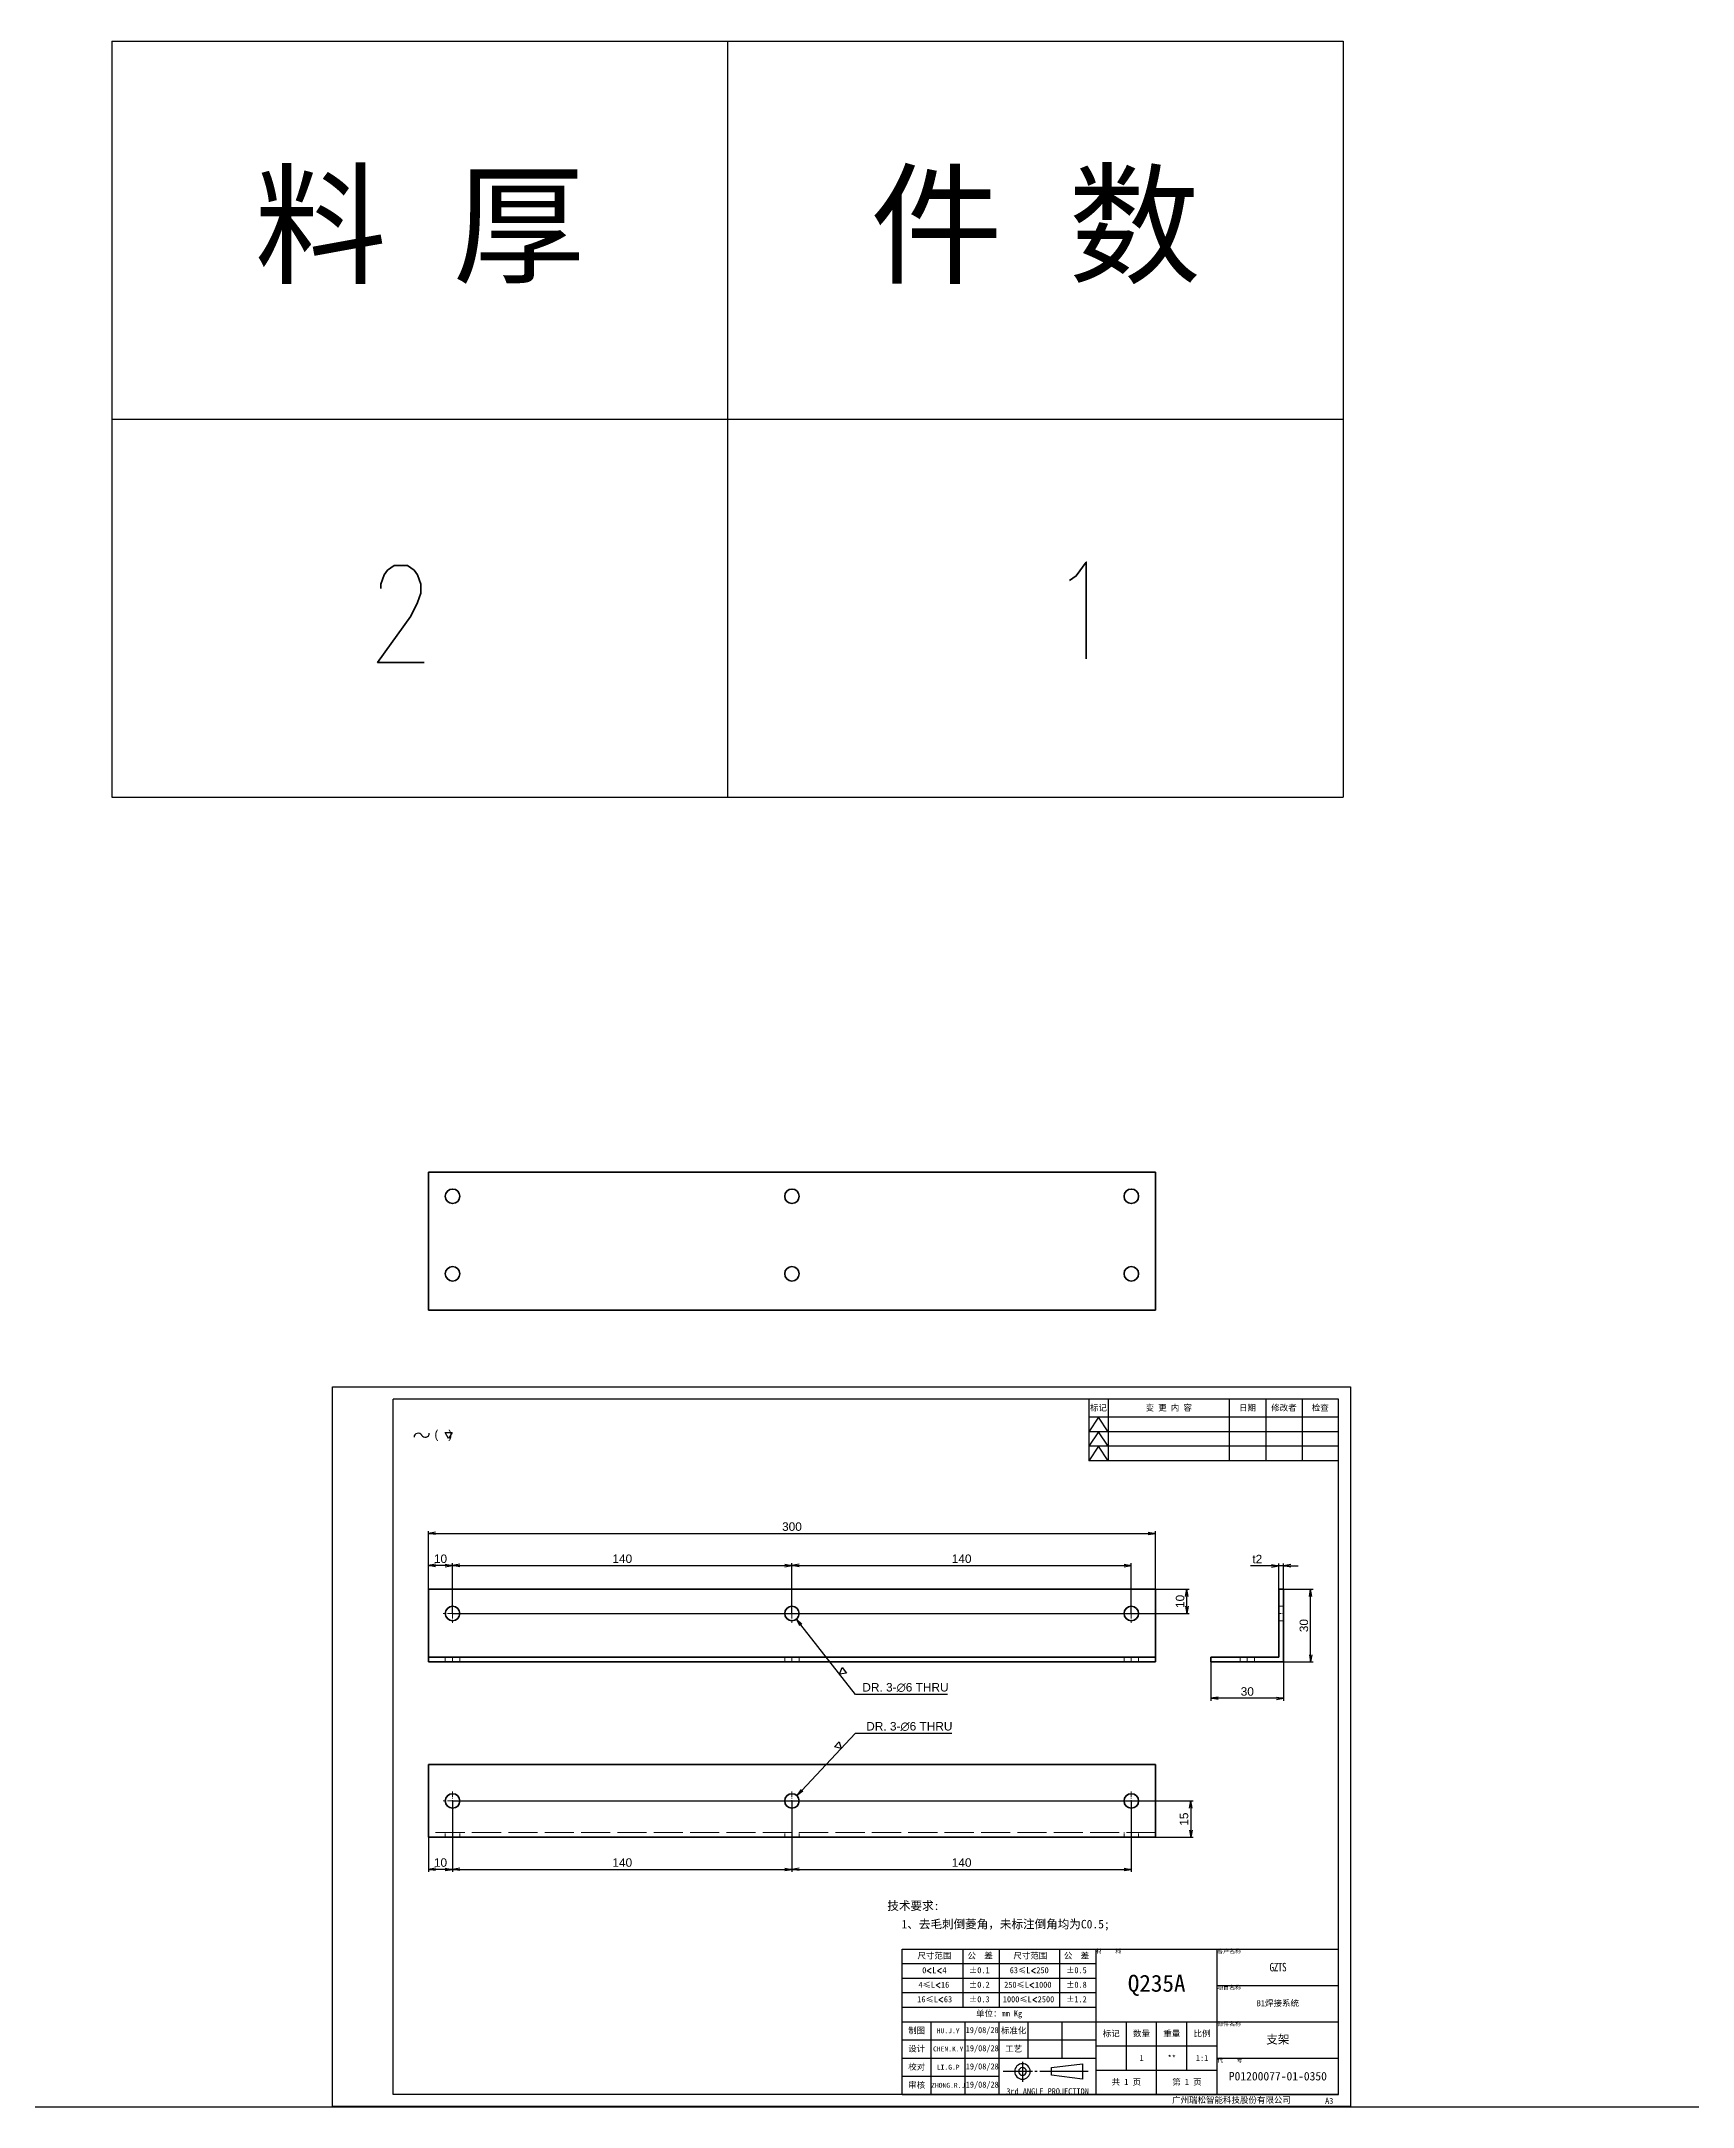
# Model space of a CAD drawing. Header units: millimetres. Extents: x -1727 to 307751, y -105919 to 6637.
# Drawn here: x 15431 to 16112, y -21091 to -20238 of the extents above; entities that cross this region are included whole.
import ezdxf
from ezdxf.enums import TextEntityAlignment as Align

# ---------------------------------------------------------------- set-up
doc = ezdxf.new("R2010")
doc.units = ezdxf.units.MM
for name, pattern in [('CENTER-HOKUTO', [23, 20, -1, 1, -1]), ('DASHDOT', [18.5, 12, -3, 0.5, -3]), ('DASHED', [15, 12, -3]), ('HIDDEN-HOKUTO', [3.8, 2.5, -1.3])]:
    doc.linetypes.add(name, pattern=pattern)
doc.layers.add('A3', color=7, linetype='Continuous', plot=False)
for name, color, linetype in [('AM_7', 2, 'CENTER-HOKUTO'), ('AM_HID', 1, 'HIDDEN-HOKUTO'), ('AM_VIS', 7, 'Continuous'), ('TITLE_FRAME', 7, 'Continuous'), ('WORD_DIM', 253, 'Continuous')]:
    doc.layers.add(name, color=color, linetype=linetype)
doc.layers.add('SOLID LINE', color=7, linetype='Continuous', lineweight=30)
doc.styles.add('DIM', font='txt.shx', dxfattribs={"width": 0.8, "bigfont": 'bigfont.shx'})
doc.styles.get("Standard").update_dxf_attribs({"font": 'arial.ttf'})
doc.dimstyles.new('STANDARD1-1', dxfattribs={"dimtxt": 3.5, "dimasz": 3, "dimexe": 1, "dimexo": 0, "dimgap": 1, "dimtad": 3, "dimdsep": 46, "dimtxsty": 'Standard', "dimblk1": 'OPEN', "dimblk2": 'OPEN', "dimsah": 1, "dimcen": 0, "dimclrd": 256, "dimclre": 256, "dimclrt": 3, "dimazin": 2, "dimtfac": 1, "dimtmove": 0, "dimatfit": 3, "dimldrblk": 'OPEN', "dimfxl": 0, "dimtolj": 1, "dimlwd": 25, "dimlwe": 25, "dimarcsym": 0})
doc.dimstyles.new('STANDARD1-1$3', dxfattribs={"dimtxt": 3.5, "dimasz": 3, "dimexe": 1, "dimexo": 0, "dimgap": 1, "dimtad": 3, "dimtoh": 1, "dimdsep": 46, "dimtxsty": 'Standard', "dimblk1": 'OPEN', "dimblk2": 'OPEN', "dimsah": 1, "dimcen": 0, "dimclrd": 256, "dimclre": 256, "dimclrt": 3, "dimazin": 2, "dimtfac": 1, "dimtmove": 0, "dimatfit": 3, "dimldrblk": 'OPEN', "dimfxl": 0, "dimtolj": 1, "dimlwd": 25, "dimlwe": 25, "dimarcsym": 0})

# ---------------------------------------------------------------- blocks, each defined once
blk = doc.blocks.new('_OPEN')
at = {"color": 0}
for p, q in [((-1, 0.17), (0, 0)), ((-1, -0.17), (0, 0)), ((0, 0), (-1, 0))]:
    blk.add_line(p, q, dxfattribs=at)
blk = doc.blocks.new('*D807')
at = {"layer": 'DEFPOINTS', "color": 0, "linetype": 'Continuous', "ltscale": 5, "transparency": 16777216}
for p in [(15890.23, -20854.03), (15590.23, -20877.08), (15890.23, -20877.08)]:
    blk.add_point(p, dxfattribs=at)
at = {"layer": 'WORD_DIM', "linetype": 'Continuous', "lineweight": 25, "ltscale": 5, "transparency": 16777216}
for p, q in [((15590.23, -20877.08), (15590.23, -20853.03)), ((15593.23, -20854.03), (15887.23, -20854.03)), ((15890.23, -20877.08), (15890.23, -20853.03))]:
    blk.add_line(p, q, dxfattribs=at)
at = {"layer": 'WORD_DIM', "linetype": 'Continuous', "lineweight": 25, "ltscale": 5, "transparency": 16777216, "xscale": 3, "yscale": 3, "zscale": 3, "rotation": 180}
blk.add_blockref('_OPEN', (15590.23, -20854.03), dxfattribs=at)
at = {"layer": 'WORD_DIM', "linetype": 'Continuous', "lineweight": 25, "ltscale": 5, "transparency": 16777216, "xscale": 3, "yscale": 3, "zscale": 3}
blk.add_blockref('_OPEN', (15890.23, -20854.03), dxfattribs=at)
at = {"layer": 'WORD_DIM', "color": 3, "linetype": 'Continuous', "ltscale": 5, "transparency": 16777216, "insert": (15740.23, -20851.24), "char_height": 3.5, "attachment_point": 5}
blk.add_mtext('\\A1;300', dxfattribs=at)
blk = doc.blocks.new('*D808')
at = {"layer": 'DEFPOINTS', "color": 0, "linetype": 'Continuous', "ltscale": 5, "transparency": 16777216}
for p in [(15590.23, -20867.28), (15590.23, -20881.84), (15600.23, -20887.08)]:
    blk.add_point(p, dxfattribs=at)
at = {"layer": 'WORD_DIM', "linetype": 'Continuous', "lineweight": 25, "ltscale": 5, "transparency": 16777216}
for p, q in [((15590.23, -20881.84), (15590.23, -20866.28)), ((15600.23, -20887.08), (15600.23, -20866.28)), ((15597.23, -20867.28), (15593.23, -20867.28))]:
    blk.add_line(p, q, dxfattribs=at)
at = {"layer": 'WORD_DIM', "linetype": 'Continuous', "lineweight": 25, "ltscale": 5, "transparency": 16777216, "xscale": 3, "yscale": 3, "zscale": 3, "rotation": 180}
blk.add_blockref('_OPEN', (15590.23, -20867.28), dxfattribs=at)
at = {"layer": 'WORD_DIM', "linetype": 'Continuous', "lineweight": 25, "ltscale": 5, "transparency": 16777216, "xscale": 3, "yscale": 3, "zscale": 3}
blk.add_blockref('_OPEN', (15600.23, -20867.28), dxfattribs=at)
at = {"layer": 'WORD_DIM', "color": 3, "linetype": 'Continuous', "ltscale": 5, "transparency": 16777216, "insert": (15595.23, -20864.5), "char_height": 3.5, "attachment_point": 5}
blk.add_mtext('\\A1;10', dxfattribs=at)
blk = doc.blocks.new('*D809')
at = {"layer": 'DEFPOINTS', "color": 0, "linetype": 'Continuous', "ltscale": 5, "transparency": 16777216}
for p in [(15740.23, -20867.28), (15600.23, -20887.08), (15740.23, -20887.08)]:
    blk.add_point(p, dxfattribs=at)
at = {"layer": 'WORD_DIM', "linetype": 'Continuous', "lineweight": 25, "ltscale": 5, "transparency": 16777216}
for p, q in [((15600.23, -20887.08), (15600.23, -20866.28)), ((15740.23, -20887.08), (15740.23, -20866.28)), ((15603.23, -20867.28), (15737.23, -20867.28))]:
    blk.add_line(p, q, dxfattribs=at)
at = {"layer": 'WORD_DIM', "linetype": 'Continuous', "lineweight": 25, "ltscale": 5, "transparency": 16777216, "xscale": 3, "yscale": 3, "zscale": 3, "rotation": 180}
blk.add_blockref('_OPEN', (15600.23, -20867.28), dxfattribs=at)
at = {"layer": 'WORD_DIM', "linetype": 'Continuous', "lineweight": 25, "ltscale": 5, "transparency": 16777216, "xscale": 3, "yscale": 3, "zscale": 3}
blk.add_blockref('_OPEN', (15740.23, -20867.28), dxfattribs=at)
at = {"layer": 'WORD_DIM', "color": 3, "linetype": 'Continuous', "ltscale": 5, "transparency": 16777216, "insert": (15670.23, -20864.5), "char_height": 3.5, "attachment_point": 5}
blk.add_mtext('\\A1;140', dxfattribs=at)
blk = doc.blocks.new('*D810')
at = {"layer": 'DEFPOINTS', "color": 0, "linetype": 'Continuous', "ltscale": 5, "transparency": 16777216}
for p in [(15880.23, -20867.28), (15740.23, -20887.08), (15880.23, -20887.08)]:
    blk.add_point(p, dxfattribs=at)
at = {"layer": 'WORD_DIM', "linetype": 'Continuous', "lineweight": 25, "ltscale": 5, "transparency": 16777216}
for p, q in [((15740.23, -20887.08), (15740.23, -20866.28)), ((15880.23, -20887.08), (15880.23, -20866.28)), ((15743.23, -20867.28), (15877.23, -20867.28))]:
    blk.add_line(p, q, dxfattribs=at)
at = {"layer": 'WORD_DIM', "linetype": 'Continuous', "lineweight": 25, "ltscale": 5, "transparency": 16777216, "xscale": 3, "yscale": 3, "zscale": 3, "rotation": 180}
blk.add_blockref('_OPEN', (15740.23, -20867.28), dxfattribs=at)
at = {"layer": 'WORD_DIM', "linetype": 'Continuous', "lineweight": 25, "ltscale": 5, "transparency": 16777216, "xscale": 3, "yscale": 3, "zscale": 3}
blk.add_blockref('_OPEN', (15880.23, -20867.28), dxfattribs=at)
at = {"layer": 'WORD_DIM', "color": 3, "linetype": 'Continuous', "ltscale": 5, "transparency": 16777216, "insert": (15810.23, -20864.5), "char_height": 3.5, "attachment_point": 5}
blk.add_mtext('\\A1;140', dxfattribs=at)
blk = doc.blocks.new('*D811')
at = {"layer": 'DEFPOINTS', "color": 0, "linetype": 'Continuous', "ltscale": 5, "transparency": 16777216}
for p in [(15890.23, -20877.08), (15903.14, -20877.08), (15600.23, -20887.08)]:
    blk.add_point(p, dxfattribs=at)
at = {"layer": 'WORD_DIM', "linetype": 'Continuous', "lineweight": 25, "ltscale": 5, "transparency": 16777216}
for p, q in [((15890.23, -20877.08), (15904.14, -20877.08)), ((15903.14, -20884.08), (15903.14, -20880.08)), ((15600.23, -20887.08), (15904.14, -20887.08))]:
    blk.add_line(p, q, dxfattribs=at)
at = {"layer": 'WORD_DIM', "linetype": 'Continuous', "lineweight": 25, "ltscale": 5, "transparency": 16777216, "xscale": 3, "yscale": 3, "zscale": 3}
for p, rotation in [((15903.14, -20877.08), 90), ((15903.14, -20887.08), 270)]:
    blk.add_blockref('_OPEN', p, dxfattribs=dict(at, rotation=rotation))
at = {"layer": 'WORD_DIM', "color": 3, "linetype": 'Continuous', "ltscale": 5, "transparency": 16777216, "insert": (15900.35, -20882.08), "char_height": 3.5, "attachment_point": 5, "rotation": 90}
blk.add_mtext('\\A1;10', dxfattribs=at)
blk = doc.blocks.new('*D812')
at = {"layer": 'DEFPOINTS', "color": 0, "linetype": 'Continuous', "ltscale": 5, "transparency": 16777216}
for p in [(15600.23, -20964.44), (15590.23, -20977.05), (15590.23, -20992.67)]:
    blk.add_point(p, dxfattribs=at)
at = {"layer": 'WORD_DIM', "linetype": 'Continuous', "lineweight": 25, "ltscale": 5, "transparency": 16777216}
for p, q in [((15600.23, -20964.44), (15600.23, -20993.67)), ((15590.23, -20977.05), (15590.23, -20993.67)), ((15597.23, -20992.67), (15593.23, -20992.67))]:
    blk.add_line(p, q, dxfattribs=at)
at = {"layer": 'WORD_DIM', "linetype": 'Continuous', "lineweight": 25, "ltscale": 5, "transparency": 16777216, "xscale": 3, "yscale": 3, "zscale": 3, "rotation": 180}
blk.add_blockref('_OPEN', (15590.23, -20992.67), dxfattribs=at)
at = {"layer": 'WORD_DIM', "linetype": 'Continuous', "lineweight": 25, "ltscale": 5, "transparency": 16777216, "xscale": 3, "yscale": 3, "zscale": 3}
blk.add_blockref('_OPEN', (15600.23, -20992.67), dxfattribs=at)
at = {"layer": 'WORD_DIM', "color": 3, "linetype": 'Continuous', "ltscale": 5, "transparency": 16777216, "insert": (15595.23, -20989.88), "char_height": 3.5, "attachment_point": 5}
blk.add_mtext('\\A1;10', dxfattribs=at)
blk = doc.blocks.new('*D813')
at = {"layer": 'DEFPOINTS', "color": 0, "linetype": 'Continuous', "ltscale": 5, "transparency": 16777216}
for p in [(15600.23, -20964.44), (15740.23, -20964.44), (15740.23, -20992.67)]:
    blk.add_point(p, dxfattribs=at)
at = {"layer": 'WORD_DIM', "linetype": 'Continuous', "lineweight": 25, "ltscale": 5, "transparency": 16777216}
for p, q in [((15600.23, -20964.44), (15600.23, -20993.67)), ((15740.23, -20964.44), (15740.23, -20993.67)), ((15603.23, -20992.67), (15737.23, -20992.67))]:
    blk.add_line(p, q, dxfattribs=at)
at = {"layer": 'WORD_DIM', "linetype": 'Continuous', "lineweight": 25, "ltscale": 5, "transparency": 16777216, "xscale": 3, "yscale": 3, "zscale": 3, "rotation": 180}
blk.add_blockref('_OPEN', (15600.23, -20992.67), dxfattribs=at)
at = {"layer": 'WORD_DIM', "linetype": 'Continuous', "lineweight": 25, "ltscale": 5, "transparency": 16777216, "xscale": 3, "yscale": 3, "zscale": 3}
blk.add_blockref('_OPEN', (15740.23, -20992.67), dxfattribs=at)
at = {"layer": 'WORD_DIM', "color": 3, "linetype": 'Continuous', "ltscale": 5, "transparency": 16777216, "insert": (15670.23, -20989.88), "char_height": 3.5, "attachment_point": 5}
blk.add_mtext('\\A1;140', dxfattribs=at)
blk = doc.blocks.new('*D814')
at = {"layer": 'DEFPOINTS', "color": 0, "linetype": 'Continuous', "ltscale": 5, "transparency": 16777216}
for p in [(15740.23, -20964.44), (15880.23, -20964.44), (15880.23, -20992.67)]:
    blk.add_point(p, dxfattribs=at)
at = {"layer": 'WORD_DIM', "linetype": 'Continuous', "lineweight": 25, "ltscale": 5, "transparency": 16777216}
for p, q in [((15740.23, -20964.44), (15740.23, -20993.67)), ((15880.23, -20964.44), (15880.23, -20993.67)), ((15743.23, -20992.67), (15877.23, -20992.67))]:
    blk.add_line(p, q, dxfattribs=at)
at = {"layer": 'WORD_DIM', "linetype": 'Continuous', "lineweight": 25, "ltscale": 5, "transparency": 16777216, "xscale": 3, "yscale": 3, "zscale": 3, "rotation": 180}
blk.add_blockref('_OPEN', (15740.23, -20992.67), dxfattribs=at)
at = {"layer": 'WORD_DIM', "linetype": 'Continuous', "lineweight": 25, "ltscale": 5, "transparency": 16777216, "xscale": 3, "yscale": 3, "zscale": 3}
blk.add_blockref('_OPEN', (15880.23, -20992.67), dxfattribs=at)
at = {"layer": 'WORD_DIM', "color": 3, "linetype": 'Continuous', "ltscale": 5, "transparency": 16777216, "insert": (15810.23, -20989.88), "char_height": 3.5, "attachment_point": 5}
blk.add_mtext('\\A1;140', dxfattribs=at)
blk = doc.blocks.new('*D815')
at = {"layer": 'DEFPOINTS', "color": 0, "linetype": 'Continuous', "ltscale": 5, "transparency": 16777216}
for p in [(15600.23, -20964.44), (15890.23, -20979.44), (15904.77, -20979.44)]:
    blk.add_point(p, dxfattribs=at)
at = {"layer": 'WORD_DIM', "linetype": 'Continuous', "lineweight": 25, "ltscale": 5, "transparency": 16777216}
for p, q in [((15600.23, -20964.44), (15905.77, -20964.44)), ((15904.77, -20967.44), (15904.77, -20976.44)), ((15890.23, -20979.44), (15905.77, -20979.44))]:
    blk.add_line(p, q, dxfattribs=at)
at = {"layer": 'WORD_DIM', "linetype": 'Continuous', "lineweight": 25, "ltscale": 5, "transparency": 16777216, "xscale": 3, "yscale": 3, "zscale": 3}
for p, rotation in [((15904.77, -20964.44), 90), ((15904.77, -20979.44), 270)]:
    blk.add_blockref('_OPEN', p, dxfattribs=dict(at, rotation=rotation))
at = {"layer": 'WORD_DIM', "color": 3, "linetype": 'Continuous', "ltscale": 5, "transparency": 16777216, "insert": (15901.98, -20971.94), "char_height": 3.5, "attachment_point": 5, "rotation": 90}
blk.add_mtext('\\A1;15', dxfattribs=at)
blk = doc.blocks.new('*D816')
at = {"layer": 'DEFPOINTS', "color": 0, "linetype": 'Continuous', "ltscale": 5, "transparency": 16777216}
for p in [(15738.38, -20884.72), (15742.08, -20889.44)]:
    blk.add_point(p, dxfattribs=at)
at = {"layer": 'WORD_DIM', "linetype": 'Continuous', "lineweight": 25, "ltscale": 5, "transparency": 16777216}
for p, q in [((15766.45, -20920.53), (15743.93, -20891.8)), ((15804.46, -20920.53), (15766.45, -20920.53))]:
    blk.add_line(p, q, dxfattribs=at)
at = {"layer": 'WORD_DIM', "linetype": 'Continuous', "lineweight": 25, "ltscale": 5, "transparency": 16777216, "xscale": 3, "yscale": 3, "zscale": 3, "rotation": 128.0959533053872}
blk.add_blockref('_OPEN', (15742.08, -20889.44), dxfattribs=at)
at = {"layer": 'WORD_DIM', "color": 3, "linetype": 'Continuous', "ltscale": 5, "transparency": 16777216, "insert": (15787.05, -20917.64), "char_height": 3.5, "attachment_point": 5}
blk.add_mtext('\\A1;DR. 3-∅6 THRU', dxfattribs=at)
blk = doc.blocks.new('shiage1')
at = {"layer": 'WORD_DIM', "color": 3, "linetype": 'Continuous'}
for p, q in [((0, 0), (-1.44, 2.5)), ((-1.44, 2.5), (1.44, 2.5)), ((1.44, 2.5), (0, 0))]:
    blk.add_line(p, q, dxfattribs=at)
blk = doc.blocks.new('*D817')
at = {"layer": 'DEFPOINTS', "color": 0, "linetype": 'Continuous', "ltscale": 5, "transparency": 16777216}
for p in [(15738.18, -20966.63), (15742.28, -20962.25)]:
    blk.add_point(p, dxfattribs=at)
at = {"layer": 'WORD_DIM', "linetype": 'Continuous', "lineweight": 25, "ltscale": 5, "transparency": 16777216}
for p, q in [((15766.32, -20936.62), (15744.33, -20960.06)), ((15806.25, -20936.62), (15766.32, -20936.62))]:
    blk.add_line(p, q, dxfattribs=at)
at = {"layer": 'WORD_DIM', "linetype": 'Continuous', "lineweight": 25, "ltscale": 5, "transparency": 16777216, "xscale": 3, "yscale": 3, "zscale": 3, "rotation": 226.8298480044541}
blk.add_blockref('_OPEN', (15742.28, -20962.25), dxfattribs=at)
at = {"layer": 'WORD_DIM', "color": 3, "linetype": 'Continuous', "ltscale": 5, "transparency": 16777216, "insert": (15787.97, -20933.73), "char_height": 3.5, "attachment_point": 5}
blk.add_mtext('\\A1; DR. 3-∅6 THRU', dxfattribs=at)
blk = doc.blocks.new('shiage0')
at = {"layer": 'WORD_DIM', "color": 3, "linetype": 'Continuous'}
for centre, start, end in [((1.69, 0), 30, 180), ((4.61, 1.69), 210, 0)]:
    blk.add_arc(centre, 1.69, start, end, dxfattribs=at)
blk = doc.blocks.new('12')
at = {"layer": 'TITLE_FRAME', "color": 3, "linetype": 'Continuous'}
blk.add_lwpolyline([(20.46, 3.03), (19.01, 5.53), (21.9, 5.53)], close=True, dxfattribs=at)
blk.add_blockref('shiage0', (6.23, 3.56), dxfattribs=at)
blk.add_text('(   )', height=3.5, dxfattribs=at).set_placement((14.64, 3.08))
blk = doc.blocks.new('*D818')
at = {"layer": 'DEFPOINTS', "color": 0, "linetype": 'Continuous', "ltscale": 5, "transparency": 16777216}
for p in [(15941.07, -20877.08), (15954.21, -20877.08), (15936.27, -20907.08)]:
    blk.add_point(p, dxfattribs=at)
at = {"layer": 'WORD_DIM', "linetype": 'Continuous', "lineweight": 25, "ltscale": 5, "transparency": 16777216}
for p, q in [((15941.07, -20877.08), (15955.21, -20877.08)), ((15954.21, -20904.08), (15954.21, -20880.08)), ((15936.27, -20907.08), (15955.21, -20907.08))]:
    blk.add_line(p, q, dxfattribs=at)
at = {"layer": 'WORD_DIM', "linetype": 'Continuous', "lineweight": 25, "ltscale": 5, "transparency": 16777216, "xscale": 3, "yscale": 3, "zscale": 3}
for p, rotation in [((15954.21, -20877.08), 90), ((15954.21, -20907.08), 270)]:
    blk.add_blockref('_OPEN', p, dxfattribs=dict(at, rotation=rotation))
at = {"layer": 'WORD_DIM', "color": 3, "linetype": 'Continuous', "ltscale": 5, "transparency": 16777216, "insert": (15951.43, -20892.08), "char_height": 3.5, "attachment_point": 5, "rotation": 90}
blk.add_mtext('\\A1;30', dxfattribs=at)
blk = doc.blocks.new('*D819')
at = {"layer": 'DEFPOINTS', "color": 0, "linetype": 'Continuous', "ltscale": 5, "transparency": 16777216}
for p in [(15943.07, -20897.76), (15913.07, -20906.08), (15913.07, -20922.07)]:
    blk.add_point(p, dxfattribs=at)
at = {"layer": 'WORD_DIM', "linetype": 'Continuous', "lineweight": 25, "ltscale": 5, "transparency": 16777216}
for p, q in [((15943.07, -20897.76), (15943.07, -20923.07)), ((15913.07, -20906.08), (15913.07, -20923.07)), ((15940.07, -20922.07), (15916.07, -20922.07))]:
    blk.add_line(p, q, dxfattribs=at)
at = {"layer": 'WORD_DIM', "linetype": 'Continuous', "lineweight": 25, "ltscale": 5, "transparency": 16777216, "xscale": 3, "yscale": 3, "zscale": 3, "rotation": 180}
blk.add_blockref('_OPEN', (15913.07, -20922.07), dxfattribs=at)
at = {"layer": 'WORD_DIM', "linetype": 'Continuous', "lineweight": 25, "ltscale": 5, "transparency": 16777216, "xscale": 3, "yscale": 3, "zscale": 3}
blk.add_blockref('_OPEN', (15943.07, -20922.07), dxfattribs=at)
at = {"layer": 'WORD_DIM', "color": 3, "linetype": 'Continuous', "ltscale": 5, "transparency": 16777216, "insert": (15928.07, -20919.28), "char_height": 3.5, "attachment_point": 5}
blk.add_mtext('\\A1;30', dxfattribs=at)
blk = doc.blocks.new('*D820')
at = {"layer": 'DEFPOINTS', "color": 0, "linetype": 'Continuous', "ltscale": 5, "transparency": 16777216}
for p in [(15941.07, -20867.42), (15941.07, -20877.08), (15943.07, -20877.08)]:
    blk.add_point(p, dxfattribs=at)
at = {"layer": 'WORD_DIM', "linetype": 'Continuous', "lineweight": 25, "ltscale": 5, "transparency": 16777216}
for p, q in [((15941.07, -20877.08), (15941.07, -20866.42)), ((15943.07, -20877.08), (15943.07, -20866.42)), ((15938.07, -20867.42), (15929.34, -20867.42)), ((15943.07, -20867.42), (15941.07, -20867.42)), ((15946.07, -20867.42), (15949.07, -20867.42))]:
    blk.add_line(p, q, dxfattribs=at)
at = {"layer": 'WORD_DIM', "linetype": 'Continuous', "lineweight": 25, "ltscale": 5, "transparency": 16777216, "xscale": 3, "yscale": 3, "zscale": 3}
blk.add_blockref('_OPEN', (15941.07, -20867.42), dxfattribs=at)
at = {"layer": 'WORD_DIM', "linetype": 'Continuous', "lineweight": 25, "ltscale": 5, "transparency": 16777216, "xscale": 3, "yscale": 3, "zscale": 3, "rotation": 180}
blk.add_blockref('_OPEN', (15943.07, -20867.42), dxfattribs=at)
at = {"layer": 'WORD_DIM', "color": 3, "linetype": 'Continuous', "ltscale": 5, "transparency": 16777216, "insert": (15932.2, -20864.64), "char_height": 3.5, "attachment_point": 5}
blk.add_mtext('\\A1;t2', dxfattribs=at)
blk = doc.blocks.new('*T16')
at = {"color": 0, "linetype": 'ByBlock', "lineweight": -2, "transparency": 16777216}
for p, q in [((0, 0), (127, 0)), ((0, 0), (0, -78)), ((63.5, 0), (63.5, -78)), ((127, 0), (127, -78)), ((0, -39), (127, -39)), ((0, -78), (127, -78))]:
    blk.add_line(p, q, dxfattribs=at)
at = {"color": 0, "transparency": 16777216, "char_height": 10, "width": 60.5, "attachment_point": 5}
for s, insert in [('{\\fSimSun|b0|i0|c134|p2;料 厚}', (31.75, -19.5)), ('{\\fSimSun|b0|i0|c134|p2;件 数}', (95.25, -19.5))]:
    blk.add_mtext(s, dxfattribs=dict(at, insert=insert))
blk = doc.blocks.new('拆图参数')
blk.add_blockref('*T16', (-63.5, 78))
at = {"style": 'DIM', "width": 0.8}
blk.add_attdef('6', text='', height=10, dxfattribs=at).set_placement((-37.13, 18.91), align=Align.MIDDLE_LEFT)
blk.add_attdef('1', text='', height=10, dxfattribs=at).set_placement((36.65, 19.27), align=Align.MIDDLE_CENTER)

msp = doc.modelspace()

# ---------------------------------------------------------------- linework, layer by layer
msp.add_line((-591.11251, -21090.61879), (40486.51144, -21090.61879))
at = {"layer": 'A3', "linetype": 'Continuous'}
msp.add_lwpolyline([(15550.68624, -20793.55683), (15970.68624, -20793.55683), (15970.68624, -21090.55683), (15550.68624, -21090.55683)], close=True, dxfattribs=at)
at = {"layer": 'AM_7', "linetype": 'DASHDOT', "lineweight": 13, "ltscale": 0.195}
for p, q in [((15600.2278, -20883.17797), (15600.2278, -20890.97796)), ((15740.2278, -20883.17797), (15740.2278, -20890.97796)), ((15880.2278, -20883.17797), (15880.2278, -20890.97796)), ((15600.2278, -20960.5393), (15600.2278, -20968.33929)), ((15740.2278, -20960.5393), (15740.2278, -20968.33929)), ((15880.2278, -20960.5393), (15880.2278, -20968.33929))]:
    msp.add_line(p, q, dxfattribs=at)
at = {"layer": 'AM_7', "linetype": 'DASHDOT', "lineweight": 13, "ltscale": 0.195001}
for p, q in [((15604.12783, -20887.07797), (15596.32778, -20887.07797)), ((15744.12783, -20887.07797), (15736.32778, -20887.07797)), ((15884.12783, -20887.07797), (15876.32778, -20887.07797)), ((15604.12783, -20964.43929), (15596.32778, -20964.43929)), ((15744.12783, -20964.43929), (15736.32778, -20964.43929)), ((15884.12783, -20964.43929), (15876.32778, -20964.43929))]:
    msp.add_line(p, q, dxfattribs=at)
at = {"layer": 'AM_7', "linetype": 'DASHDOT', "lineweight": 13, "ltscale": 0.060016}
msp.add_line((15943.27199, -20887.07797), (15940.87136, -20887.07797), dxfattribs=at)
at = {"layer": 'AM_7', "linetype": 'DASHDOT', "lineweight": 13, "ltscale": 0.060015}
for p, q in [((15600.2278, -20904.87792), (15600.2278, -20907.27853)), ((15740.2278, -20904.87792), (15740.2278, -20907.27853)), ((15880.2278, -20904.87792), (15880.2278, -20907.27853)), ((15928.07192, -20904.87792), (15928.07192, -20907.27853))]:
    msp.add_line(p, q, dxfattribs=at)
at = {"layer": 'AM_7', "linetype": 'DASHDOT', "lineweight": 13, "ltscale": 0.060001}
for p, q in [((15600.2278, -20979.63931), (15600.2278, -20977.23928)), ((15740.2278, -20979.63931), (15740.2278, -20977.23928)), ((15880.2278, -20979.63931), (15880.2278, -20977.23928))]:
    msp.add_line(p, q, dxfattribs=at)
at = {"layer": 'AM_HID', "linetype": 'DASHED', "lineweight": 13, "ltscale": 0.05}
for p, q in [((15943.07192, -20884.07797), (15941.07192, -20884.07797)), ((15943.07192, -20884.07797), (15941.07192, -20884.07797)), ((15943.07192, -20884.07797), (15941.07192, -20884.07797)), ((15943.07192, -20890.07797), (15941.07192, -20890.07797)), ((15943.07192, -20890.07797), (15941.07192, -20890.07797)), ((15943.07192, -20890.07797), (15941.07192, -20890.07797)), ((15597.2278, -20905.07797), (15597.2278, -20907.07797)), ((15603.2278, -20905.07797), (15603.2278, -20907.07797)), ((15737.2278, -20905.07797), (15737.2278, -20907.07797)), ((15743.2278, -20905.07797), (15743.2278, -20907.07797)), ((15877.2278, -20905.07797), (15877.2278, -20907.07797)), ((15883.2278, -20905.07797), (15883.2278, -20907.07797)), ((15925.07192, -20905.07797), (15925.07192, -20907.07797)), ((15925.07192, -20905.07797), (15925.07192, -20907.07797)), ((15925.07192, -20905.07797), (15925.07192, -20907.07797)), ((15931.07192, -20905.07797), (15931.07192, -20907.07797)), ((15931.07192, -20905.07797), (15931.07192, -20907.07797)), ((15931.07192, -20905.07797), (15931.07192, -20907.07797)), ((15597.2278, -20979.43929), (15597.2278, -20977.43929)), ((15603.2278, -20979.43929), (15603.2278, -20977.43929)), ((15737.2278, -20979.43929), (15737.2278, -20977.43929)), ((15743.2278, -20979.43929), (15743.2278, -20977.43929)), ((15877.2278, -20979.43929), (15877.2278, -20977.43929)), ((15883.2278, -20979.43929), (15883.2278, -20977.43929))]:
    msp.add_line(p, q, dxfattribs=at)
at = {"layer": 'AM_HID', "linetype": 'DASHED', "lineweight": 13}
msp.add_line((15890.2278, -20977.43929), (15590.2278, -20977.43929), dxfattribs=at)
at = {"layer": 'AM_VIS', "lineweight": 35}
for p, q in [((15590.2278, -20761.89158), (15590.2278, -20704.89158)), ((15890.2278, -20704.89158), (15590.2278, -20704.89158)), ((15890.2278, -20704.89158), (15890.2278, -20761.89158)), ((15890.2278, -20761.89158), (15590.2278, -20761.89158)), ((15590.2278, -20877.07797), (15590.2278, -20905.07797)), ((15890.2278, -20877.07797), (15590.2278, -20877.07797)), ((15890.2278, -20877.07797), (15890.2278, -20905.07797)), ((15941.07192, -20877.07797), (15941.07192, -20905.07797)), ((15943.07192, -20877.07797), (15943.07192, -20907.07797)), ((15890.2278, -20905.07797), (15590.2278, -20905.07797)), ((15890.2278, -20907.07797), (15590.2278, -20907.07797)), ((15941.07192, -20905.07797), (15913.07192, -20905.07797)), ((15943.07192, -20907.07797), (15913.07192, -20907.07797)), ((15590.2278, -20949.43929), (15590.2278, -20979.43929)), ((15890.2278, -20949.43929), (15590.2278, -20949.43929)), ((15890.2278, -20979.43929), (15890.2278, -20949.43929)), ((15890.2278, -20979.43929), (15590.2278, -20979.43929))]:
    msp.add_line(p, q, dxfattribs=at)
at = {"layer": 'AM_VIS', "linetype": 'Continuous'}
for p, q in [((15965.68624, -20798.55683), (15575.68624, -20798.55683)), ((15575.68624, -21085.55683), (15575.68624, -20798.55683)), ((15965.68624, -21085.55683), (15965.68624, -20798.55683)), ((15965.68624, -21085.55683), (15575.68624, -21085.55683))]:
    msp.add_line(p, q, dxfattribs=at)
at = {"layer": 'AM_VIS', "lineweight": 35, "ltscale": 0.05}
for p, q in [((15941.07192, -20877.07797), (15943.07192, -20877.07797)), ((15590.2278, -20905.07797), (15590.2278, -20907.07797)), ((15890.2278, -20907.07797), (15890.2278, -20905.07797)), ((15913.07192, -20907.07797), (15913.07192, -20905.07797))]:
    msp.add_line(p, q, dxfattribs=at)
at = {"layer": 'AM_VIS', "lineweight": 35}
for centre in [(15600.2278, -20714.89158), (15740.2278, -20714.89158), (15880.2278, -20714.89158), (15600.2278, -20746.89158), (15740.2278, -20746.89158), (15880.2278, -20746.89158), (15600.2278, -20887.07797), (15740.2278, -20887.07797), (15880.2278, -20887.07797), (15600.2278, -20964.43929), (15740.2278, -20964.43929), (15880.2278, -20964.43929)]:
    msp.add_circle(centre, 3, dxfattribs=at)
at = {"layer": 'TITLE_FRAME', "linetype": 'Continuous'}
for p, q in [((15862.68624, -20798.55683), (15862.68624, -20824.05683)), ((15965.68624, -20806.05683), (15862.68624, -20806.05683)), ((15866.68624, -20806.05683), (15862.68624, -20812.05683)), ((15870.68624, -20812.05683), (15866.68624, -20806.05683)), ((15870.68624, -20798.55683), (15870.68624, -20824.05683)), ((15920.68624, -20824.05683), (15920.68624, -20798.55683)), ((15935.68624, -20798.55683), (15935.68624, -20824.05683)), ((15950.68624, -20798.55683), (15950.68624, -20824.05683)), ((15965.68624, -20824.05683), (15965.68624, -20798.55683)), ((15965.68624, -20812.05683), (15862.68624, -20812.05683)), ((15866.68624, -20812.05683), (15862.68624, -20818.05683)), ((15870.68624, -20818.05683), (15866.68624, -20812.05683)), ((15965.68624, -20818.05683), (15862.68624, -20818.05683)), ((15866.68624, -20818.05683), (15862.68624, -20824.05683)), ((15870.68624, -20824.05683), (15866.68624, -20818.05683)), ((15965.68624, -20824.05683), (15862.68624, -20824.05683)), ((15785.68624, -21025.55683), (15965.68624, -21025.55683)), ((15785.68624, -21085.55683), (15785.68624, -21025.55683)), ((15810.68624, -21025.55683), (15810.68624, -21049.55683)), ((15825.68624, -21025.55683), (15825.68624, -21049.55683)), ((15850.68624, -21049.55683), (15850.68624, -21025.55683)), ((15865.68624, -21085.55683), (15865.68624, -21025.55683)), ((15915.68624, -21085.55683), (15915.68624, -21025.55683)), ((15965.68624, -21085.55683), (15965.68624, -21025.55683)), ((15785.68624, -21031.55683), (15865.68624, -21031.55683)), ((15785.68624, -21037.55683), (15865.68624, -21037.55683)), ((15785.68624, -21043.55683), (15865.68624, -21043.55683)), ((15915.68624, -21040.55683), (15965.68624, -21040.55683)), ((15785.68624, -21049.55683), (15865.68624, -21049.55683)), ((15785.68624, -21055.55683), (15965.68624, -21055.55683)), ((15797.68624, -21085.55683), (15797.68624, -21055.55683)), ((15811.68624, -21085.55683), (15811.68624, -21055.55683)), ((15825.68624, -21085.55683), (15825.68624, -21055.55683)), ((15837.68624, -21070.55683), (15837.68624, -21055.55683)), ((15851.68624, -21070.55683), (15851.68624, -21055.55683)), ((15878.18624, -21075.55683), (15878.18624, -21055.55683)), ((15890.68624, -21085.55683), (15890.68624, -21055.55683)), ((15903.18624, -21075.55683), (15903.18624, -21055.55683)), ((15785.68624, -21063.05683), (15865.68624, -21063.05683)), ((15785.68624, -21070.55683), (15865.68624, -21070.55683)), ((15865.68624, -21065.55683), (15915.68624, -21065.55683)), ((15915.68624, -21070.55683), (15965.68624, -21070.55683)), ((15785.68624, -21078.05683), (15825.68624, -21078.05683)), ((15865.68624, -21075.55683), (15915.68624, -21075.55683)), ((15785.68624, -21085.55683), (15965.68624, -21085.55683)), ((15785.68624, -21085.55683), (15965.68624, -21085.55683))]:
    msp.add_line(p, q, dxfattribs=at)
at = {"layer": 'TITLE_FRAME', "color": 2, "linetype": 'CENTER-HOKUTO'}
for p, q in [((15862.42633, -21076.07441), (15827.41833, -21076.07441)), ((15835.32073, -21072.13841), (15835.32073, -21080.40721))]:
    msp.add_line(p, q, dxfattribs=at)
at = {"layer": 'TITLE_FRAME', "color": 3, "linetype": 'Continuous'}
for p, q in [((15847.32073, -21074.47441), (15860.12073, -21072.87441)), ((15847.32073, -21077.67441), (15847.32073, -21074.47441)), ((15860.12073, -21079.27441), (15847.32073, -21077.67441)), ((15860.12073, -21072.87441), (15860.12073, -21079.27441))]:
    msp.add_line(p, q, dxfattribs=at)
for radius in [3.2, 1.6]:
    msp.add_arc((15835.32073, -21076.07441), radius, 0, 359.98938268, dxfattribs=at)

# ---------------------------------------------------------------- block references
at = {"xscale": 4, "yscale": 4, "zscale": 4}
msp.add_blockref('拆图参数', (15713.67461, -20550.23016), dxfattribs=at).add_auto_attribs({'1': '1', '6': '2'})
at = {"layer": 'WORD_DIM', "color": 4, "linetype": 'Continuous', "ltscale": 5}
msp.add_blockref('12', (15578.08735, -20817.91696), dxfattribs=at)
at = {"layer": 'WORD_DIM', "color": 3, "linetype": 'Continuous', "ltscale": 5}
for p, rotation in [((15759.82183, -20912.07079), 308.0959533062123), ((15760.55918, -20942.76596), 46.82984800392033)]:
    msp.add_blockref('shiage1', p, dxfattribs=dict(at, rotation=rotation))

# ---------------------------------------------------------------- texts
at = {"layer": 'SOLID LINE', "ltscale": 0.5}
for s, insert, char_height, width, attachment_point in [('\\pt15;{\\fSimHei|b0|i0|c134|p2;\\C3;标记}', (15866.68624, -20802.30683), 2.5, 8, 5), ('\\pt15;{\\fSimHei|b0|i0|c134|p2;\\C3;变 更 内 容}', (15895.68624, -20802.30683), 2.5, 50, 5), ('\\pt15;{\\fSimHei|b0|i0|c134|p2;\\C3;日期}', (15928.18624, -20802.30683), 2.5, 15, 5), ('\\pt15;{\\fSimHei|b0|i0|c134|p2;\\C3;修改者}', (15943.18624, -20802.30683), 2.5, 15, 5), ('\\pt15;{\\fSimHei|b0|i0|c134|p2;\\C3;检查}', (15958.18624, -20802.30683), 2.5, 15, 5), ('\\pt21;{\\fSimHei|b0|i0|c134|p2;\\C3;技术要求:}', (15779.58663, -21005.95883), 3.5, 30.060526, 1), ('\\pt21;{\\fSimHei|b0|i0|c134|p2;\\C3;\\P1、去毛刺倒菱角，未标注倒角均为C0.5;}', (15785.43595, -21007.70003), 3.5, 111.5909352, 1), ('\\pt15;{\\fSimHei|b0|i0|c134|p2;\\C3;尺寸范围}', (15792.00621, -21027.02789), 2.5, 45.3015188, 1), ('\\pt15;{\\fSimHei|b0|i0|c134|p2;\\C3;公  差}', (15812.65995, -21027.02789), 2.5, 45.3015188, 1), ('\\pt15;{\\fSimHei|b0|i0|c134|p2;\\C3;尺寸范围}', (15831.55366, -21027.02789), 2.5, 45.3015188, 1), ('\\pt15;{\\fSimHei|b0|i0|c134|p2;\\C3;公  差}', (15852.3923, -21027.02789), 2.5, 45.3015188, 1), ('{\\fSimHei|b0|i0|c134|p2;\\C3;材    料}', (15865.68624, -21025.55683), 1.75, 50, 1), ('\\pt10.5;{\\fSimHei|b0|i0|c134|p2;\\C3;客户名称}', (15915.68624, -21025.55683), 1.75, 50, 1), ('\\pt15;{\\fSimHei|b0|i0|c134|p2;\\C3;0\\Fromans,bigfont|c134;\\H0.9583x;<\\fSimHei|b0|i0|c134|p2;\\H1.044x;L\\Fromans,bigfont|c134;\\H0.9583x;<\\fSimHei|b0|i0|c134|p2;\\H1.044x;4}', (15793.96677, -21033.02789), 2.5, 45.3015188, 1), ('\\pt15;{\\fSimHei|b0|i0|c134|p2;\\C3;%%P0.1}', (15813.26858, -21033.02789), 2.5, 45.3015188, 1), ('\\pt15;{\\fSimHei|b0|i0|c134|p2;\\C3;63\\H0.9583x;≤\\H1.044x;L\\Fromans,bigfont|c134;\\H0.9579x;<\\fSimHei|b0|i0|c134|p2;\\H1.044x;250}', (15830.06992, -21033.02789), 2.5, 45.3015188, 1), ('\\pt15;{\\fSimHei|b0|i0|c134|p2;\\C3;%%P0.5}', (15853.33891, -21033.02789), 2.5, 45.3015188, 1), ('\\pt42;{\\fSimHei|b0|i0|c134|p2;\\C3;Q235A}', (15890.68624, -21040.55683), 7, 50, 5), ('{\\fSimHei|b0|i0|c134|p2;\\W0.8;\\T0.9;\\C3;GZTS}', (15940.68624, -21033.05683), 3.5, 50, 5), ('\\pt15;{\\fSimHei|b0|i0|c134|p2;\\C3;16\\H0.9583x;≤\\H1.044x;L\\Fromans,bigfont|c134;\\H0.9579x;<\\fSimHei|b0|i0|c134|p2;\\H1.044x;63}', (15791.91771, -21045.02789), 2.5, 45.3015188, 1), ('\\pt15;{\\fSimHei|b0|i0|c134|p2;\\C3;4\\H0.9583x;≤\\H1.043x;L\\Fromans,bigfont|c134;\\H0.9588x;<\\fSimHei|b0|i0|c134|p2;\\H1.043x;16}', (15792.43276, -21039.02789), 2.5, 45.3015188, 1), ('\\pt15;{\\fSimHei|b0|i0|c134|p2;\\C3;%%P0.2}', (15813.26858, -21039.02789), 2.5, 45.3015188, 1), ('\\pt15;{\\fSimHei|b0|i0|c134|p2;\\C3;%%P0.3}', (15813.26858, -21045.02789), 2.5, 45.3015188, 1), ('\\pt15;{\\fSimHei|b0|i0|c134|p2;\\C3;250\\H0.9583x;≤\\H1.044x;L\\Fromans,bigfont|c134;\\H0.9579x;<\\fSimHei|b0|i0|c134|p2;\\H1.044x;1000}', (15827.78728, -21039.02789), 2.5, 45.3015188, 1), ('\\pt15;{\\fSimHei|b0|i0|c134|p2;\\C3;%%P0.8}', (15853.33891, -21039.02789), 2.5, 45.3015188, 1), ('\\pt15;{\\fSimHei|b0|i0|c134|p2;\\C3;%%P1.2}', (15853.33891, -21045.02789), 2.5, 45.3015188, 1), ('\\pt10.5;{\\fSimHei|b0|i0|c134|p2;\\C3;项目名称}', (15915.68624, -21040.55683), 1.75, 50, 1), ('\\pt15;{\\fSimHei|b0|i0|c134|p2;\\C3;单位：mm Kg}', (15825.68624, -21052.55683), 2.5, 80, 5), ('{\\fSimHei|b0|i0|c134|p2;\\C3;B1焊接系统}', (15940.68624, -21048.05683), 2.5, 50, 5), ('\\pt15;{\\fSimHei|b0|i0|c134|p2;\\C3;制图}', (15791.68624, -21059.30683), 2.5, 12, 5), ('\\pt72;{\\fSimHei|b0|i0|c134|p2;\\H0.8x;\\C3;HU.J.Y}', (15804.68624, -21059.30683), 2.5, 14, 5), ('\\pt120;{\\fSimHei|b0|i0|c134|p2;\\C3;19/08/28}', (15818.68624, -21059.30683), 2.5, 14, 5), ('\\pt15;{\\fSimHei|b0|i0|c134|p2;\\C3;标准化}', (15831.68624, -21059.30683), 2.5, 12, 5), ('\\pt15;{\\fSimHei|b0|i0|c134|p2;\\C3;标记}', (15871.93624, -21060.55683), 2.5, 12.5, 5), ('\\pt15;{\\fSimHei|b0|i0|c134|p2;\\C3;数量}', (15884.43624, -21060.55683), 2.5, 12.5, 5), ('\\pt15;{\\fSimHei|b0|i0|c134|p2;\\C3;重量}', (15896.93624, -21060.55683), 2.5, 12.5, 5), ('\\pt15;{\\fSimHei|b0|i0|c134|p2;\\C3;比例}', (15909.43624, -21060.55683), 2.5, 12.5, 5), ('\\pt10.5;{\\fSimHei|b0|i0|c134|p2;\\C3;部件名称}', (15915.68624, -21055.55683), 1.75, 50, 1), ('{\\fSimHei|b0|i0|c134|p2;\\C3;支架}', (15940.68624, -21063.05683), 3.5, 50, 5), ('\\pt15;{\\fSimHei|b0|i0|c134|p2;\\C3;设计}', (15791.68624, -21066.80683), 2.5, 12, 5), ('\\pt576;{\\fSimHei|b0|i0|c134|p2;\\H0.8x;\\C3;CHEN.K.Y}', (15804.68624, -21066.80683), 2.5, 14, 5), ('\\pt120;{\\fSimHei|b0|i0|c134|p2;\\C3;19/08/28}', (15818.73688, -21066.80683), 2.5, 13.8987286, 5), ('\\pt15;{\\fSimHei|b0|i0|c134|p2;\\C3;工艺}', (15831.68624, -21066.80683), 2.5, 12, 5), ('\\pt15;{\\fSimHei|b0|i0|c134|p2;\\C3;1}', (15884.43624, -21070.55683), 2.5, 12.5, 5), ('\\pt15;{\\fSimHei|b0|i0|c134|p2;\\C3;**}', (15896.93624, -21070.55683), 2.5, 12.5, 5), ('\\pt15;{\\fSimHei|b0|i0|c134|p2;\\C3;1:1}', (15909.43624, -21070.55683), 2.5, 12.5, 5), ('\\pt10.5;{\\fSimHei|b0|i0|c134|p2;\\C3;代    号}', (15915.68624, -21070.55683), 1.75, 50, 1), ('\\pt15;{\\fSimHei|b0|i0|c134|p2;\\C3;校对}', (15791.68624, -21074.30683), 2.5, 12, 5), ('\\pt72;{\\fSimHei|b0|i0|c134|p2;\\H0.8x;\\C3;LI.G.P}', (15804.68624, -21074.30683), 2.5, 14, 5), ('\\pt120;{\\fSimHei|b0|i0|c134|p2;\\C3;19/08/28}', (15818.73688, -21074.30683), 2.5, 13.8987286, 5), ('\\pt15;{\\fSimHei|b0|i0|c134|p2;\\C3;共 1 页}', (15878.18624, -21080.55683), 2.5, 25, 5), ('\\pt15;{\\fSimHei|b0|i0|c134|p2;\\C3;第 1 页}', (15903.18624, -21080.55683), 2.5, 25, 5), ('{\\fSimHei|b0|i0|c134|p2;\\C3;P01200077-01-0350}', (15940.68624, -21078.05683), 3.5, 50, 5), ('\\pt15;{\\fSimHei|b0|i0|c134|p2;\\C3;审核}', (15791.68624, -21081.80683), 2.5, 12, 5), ('\\pt72;{\\fSimHei|b0|i0|c134|p2;\\H0.8x;\\C3;ZHONG.R.J}', (15804.68624, -21081.80683), 2.5, 14, 5), ('\\pt120;{\\fSimHei|b0|i0|c134|p2;\\C3;19/08/28}', (15818.73688, -21081.80683), 2.5, 13.8987286, 5), ('{\\fSimHei|b0|i0|c134|p2;\\C3;3rd ANGLE PROJECTION}', (15845.68624, -21085.55683), 2.5, 40, 8), ('\\pt15;{\\fSimHei|b0|i0|c134|p2;\\C3;广州瑞松智能科技股份有限公司}', (15897.05486, -21086.5923), 2.5, 78.5618081, 1), ('\\pt15;{\\fSimHei|b0|i0|c134|p2;\\C3;A3}', (15960.17511, -21086.95423), 2.5, 78.5618081, 1)]:
    msp.add_mtext(s, dxfattribs=dict(at, insert=insert, char_height=char_height, width=width, attachment_point=attachment_point))
at = {"layer": 'SOLID LINE', "ltscale": 0.5, "insert": (15827.23859, -21045.02789), "char_height": 2.5, "width": 45.3015188, "attachment_point": 1, "line_spacing_factor": 0.72}
msp.add_mtext('\\pt15;{\\fSimHei|b0|i0|c134|p2;\\C3;1000\\H0.9583x;≤\\H1.044x;L\\Fromans,bigfont|c134;\\H0.9579x;<\\fSimHei|b0|i0|c134|p2;\\H1.044x;2500}', dxfattribs=at)

# ---------------------------------------------------------------- dimensions: what is measured, and where the dimension line sits
at = {"layer": 'WORD_DIM', "linetype": 'Continuous', "ltscale": 5}
for base, p1, p2, picture, middle in [((15890.2278, -20854.0286), (15590.2278, -20877.07797), (15890.2278, -20877.07797), '*D807', (15740.2278, -20851.2404)), ((15590.2278, -20867.28303), (15600.2278, -20887.07797), (15590.2278, -20881.83786), '*D808', (15595.2278, -20864.49603)), ((15740.2278, -20867.28303), (15600.2278, -20887.07797), (15740.2278, -20887.07797), '*D809', (15670.2278, -20864.49603)), ((15880.2278, -20867.28303), (15740.2278, -20887.07797), (15880.2278, -20887.07797), '*D810', (15810.2278, -20864.49603)), ((15590.2278, -20992.66834), (15600.2278, -20964.43929), (15590.2278, -20977.04501), '*D812', (15595.2278, -20989.88134)), ((15740.2278, -20992.66834), (15600.2278, -20964.43929), (15740.2278, -20964.43929), '*D813', (15670.2278, -20989.88134)), ((15880.2278, -20992.66834), (15740.2278, -20964.43929), (15880.2278, -20964.43929), '*D814', (15810.2278, -20989.88134))]:
    dim = msp.add_linear_dim(base=base, p1=p1, p2=p2, dimstyle='STANDARD1-1', dxfattribs=at)
    dim.commit()
    dim.dimension.update_dxf_attribs({"geometry": picture, "text_midpoint": middle})
dim = msp.add_linear_dim(base=(15941.07192, -20867.41512), p1=(15943.07192, -20877.07797), p2=(15941.07192, -20877.07797), angle=180, text='t<>', dimstyle='STANDARD1-1', dxfattribs=at)
dim.commit()
dim.dimension.update_dxf_attribs({"geometry": '*D820', "text_midpoint": (15932.20494, -20864.64125)})
for base, p1, p2, angle, picture, middle in [((15903.14018, -20877.07797), (15600.2278, -20887.07797), (15890.2278, -20877.07797), 90, '*D811', (15900.35317, -20882.07797)), ((15954.21397, -20877.07797), (15936.2654, -20907.07797), (15941.07192, -20877.07797), 90, '*D818', (15951.42577, -20892.07797)), ((15913.07192, -20922.06663), (15943.07192, -20897.75977), (15913.07192, -20906.07797), 180, '*D819', (15928.07192, -20919.27843)), ((15904.77037, -20979.43929), (15600.2278, -20964.43929), (15890.2278, -20979.43929), 90, '*D815', (15901.98336, -20971.93929))]:
    dim = msp.add_linear_dim(base=base, p1=p1, p2=p2, angle=angle, dimstyle='STANDARD1-1', dxfattribs=at)
    dim.commit()
    dim.dimension.update_dxf_attribs({"geometry": picture, "text_midpoint": middle})
for p1, p2, text, picture, middle in [((15738.37686, -20884.71703), (15742.07874, -20889.4389), 'DR. 3-<> THRU', '*D816', (15787.0535, -20920.5297)), ((15738.1753, -20966.62727), (15742.28031, -20962.25132), ' DR. 3-<> THRU', '*D817', (15787.97479, -20936.6198))]:
    dim = msp.add_diameter_dim_2p(p1=p1, p2=p2, text=text, dimstyle='STANDARD1-1$3', override={"dimtofl": 0}, dxfattribs=at)
    dim.commit()
    dim.dimension.update_dxf_attribs({"geometry": picture, "text_midpoint": middle, "dimtype": 163})

doc.saveas('drawing.dxf')
